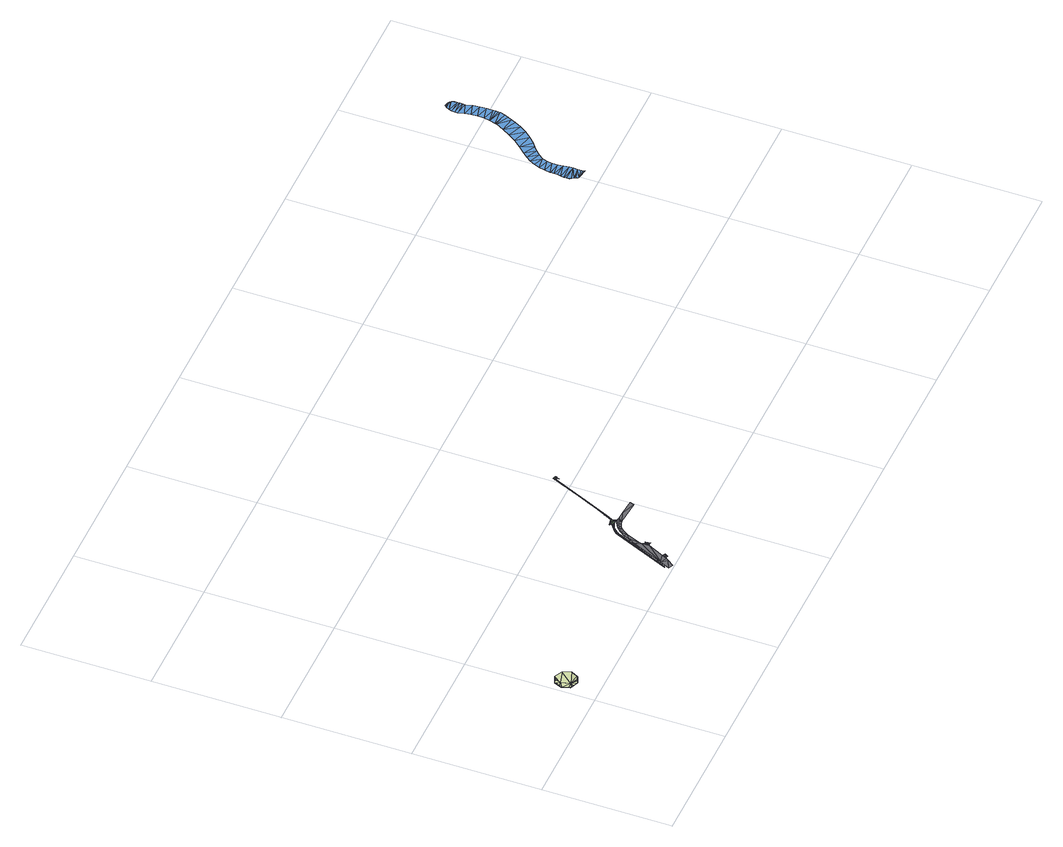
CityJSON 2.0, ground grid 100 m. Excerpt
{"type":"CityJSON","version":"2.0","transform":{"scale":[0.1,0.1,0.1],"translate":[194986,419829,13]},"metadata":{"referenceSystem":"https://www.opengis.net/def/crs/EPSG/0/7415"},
"CityObjects":{
"landuse1":{"type":"LandUse","attributes":{"3df_class":"Terrain","bgt_status":"bestaand","identificatiebagpnd":"0241100000000681","relatievehoogteligging":"0"},"geometry":[{"type":"MultiSurface","lod":"1","boundaries":[[[0,1,2]],[[3,4,5]],[[4,2,6]],[[7,8,9]],[[6,10,11]],[[9,6,12]],[[6,8,13]],[[14,15,16]],[[2,1,17]],[[13,14,5]],[[6,2,18]],[[18,17,1]],[[3,0,4]],[[0,3,19]],[[18,2,17]],[[8,6,9]],[[20,12,7]],[[9,20,7]],[[18,1,21]],[[6,18,21]],[[21,1,10]],[[6,21,10]],[[4,0,2]],[[5,4,6]],[[12,22,11]],[[9,12,20]],[[22,6,11]],[[6,22,12]],[[5,15,19]],[[13,5,6]],[[11,10,7]],[[12,11,7]],[[19,3,5]],[[0,19,15]],[[16,15,5]],[[14,16,5]]]}]},
"road1":{"type":"Road","attributes":{"3df_class":"Road","bgt_status":"bestaand","bgt_functie":"rijbaan lokale weg","relatievehoogteligging":0,"bgt_fysiekvoorkomen":"onverhard","identificatienamespace":"NL.IMGeo","wegdeeloptalud":"false","plus_fysiekvoorkomen":"zand","aantal_punten":0},"geometry":[{"type":"MultiSurface","lod":"1","boundaries":[[[23,24,25]],[[26,27,28]],[[29,27,26]],[[30,31,29]],[[32,33,34]],[[35,36,37]],[[38,39,40]],[[39,41,40]],[[42,39,38]],[[43,42,38]],[[44,41,45]],[[40,41,44]],[[44,45,37]],[[27,29,31]],[[46,47,48]],[[49,47,46]],[[50,49,46]],[[35,47,36]],[[48,47,35]],[[51,32,34]],[[33,35,37]],[[37,34,33]],[[37,36,44]],[[31,30,45]],[[37,45,30]],[[28,27,52]],[[23,52,24]],[[53,24,54]],[[28,52,23]],[[55,54,56]],[[57,56,58]],[[53,25,24]],[[54,55,53]],[[56,57,55]],[[58,59,57]],[[58,60,59]],[[60,61,59]],[[58,62,63]],[[63,60,58]],[[64,62,58]],[[64,65,62]],[[64,66,65]]]}]},
"plantcover1":{"type":"PlantCover","attributes":{"3df_class":"Forest","bgt_fysiekvoorkomen":"grasland overig","bgt_status":"bestaand","identificatienamespace":"NL.IMGeo","begroeidterreindeeloptalud":"false","relatievehoogteligging":0,"aantal_punten":0},"geometry":[{"type":"MultiSurface","lod":"1","boundaries":[[[67,68,69]],[[70,69,71]],[[72,73,71]],[[74,75,73]],[[76,77,78]],[[79,76,78]],[[80,78,81]],[[82,83,84]],[[84,83,85]],[[85,86,87]],[[87,86,88]],[[89,90,91]],[[91,90,92]],[[92,93,94]],[[94,95,96]],[[97,94,96]],[[98,97,96]],[[99,98,96]],[[100,101,99]],[[102,100,103]],[[103,104,102]],[[105,106,107]],[[108,109,110]],[[108,105,109]],[[111,110,112]],[[113,114,115]],[[115,114,111]],[[116,117,118]],[[118,117,113]],[[119,120,116]],[[121,122,123]],[[118,119,116]],[[124,123,125]],[[121,126,122]],[[127,128,129]],[[121,130,126]],[[121,128,130]],[[131,119,124]],[[129,128,121]],[[132,133,134]],[[133,135,136]],[[133,137,135]],[[135,137,138]],[[138,139,140]],[[141,142,143]],[[144,140,139]],[[141,145,146]],[[147,148,141]],[[149,147,141]],[[150,149,143]],[[151,142,152]],[[152,142,153]],[[153,154,155]],[[155,154,156]],[[157,155,156]],[[158,157,156]],[[158,159,157]],[[158,160,159]],[[158,161,160]],[[160,161,162]],[[107,106,104]],[[103,100,99]],[[90,95,93]],[[86,90,88]],[[83,86,85]],[[163,80,81]],[[164,81,82]],[[75,165,77]],[[74,165,75]],[[73,72,74]],[[74,166,167]],[[168,169,170]],[[166,168,171]],[[72,166,74]],[[71,68,72]],[[71,172,70]],[[173,174,69]],[[170,169,175]],[[109,107,176]],[[176,103,99]],[[109,105,107]],[[103,176,104]],[[115,112,109]],[[112,110,109]],[[167,171,175]],[[171,168,175]],[[113,115,118]],[[115,109,176]],[[177,178,179]],[[178,180,179]],[[181,137,132]],[[182,132,183]],[[121,119,118]],[[119,131,120]],[[182,127,184]],[[182,184,132]],[[181,132,118]],[[121,184,129]],[[185,186,177]],[[186,187,178]],[[115,176,118]],[[99,95,118]],[[79,78,80]],[[164,163,81]],[[127,129,184]],[[183,132,188]],[[181,139,137]],[[183,188,182]],[[189,173,190]],[[191,189,192]],[[101,98,99]],[[96,95,99]],[[74,167,175]],[[167,166,171]],[[193,158,194]],[[158,118,194]],[[141,156,154]],[[195,161,193]],[[196,197,70]],[[197,198,70]],[[141,199,181]],[[118,95,194]],[[142,141,154]],[[141,158,156]],[[173,69,190]],[[69,68,71]],[[153,142,154]],[[141,148,145]],[[150,143,151]],[[195,200,161]],[[141,146,201]],[[181,199,144]],[[202,203,204]],[[203,198,197]],[[205,206,207]],[[208,209,207]],[[177,210,185]],[[211,178,187]],[[212,180,213]],[[180,214,179]],[[211,213,178]],[[215,212,213]],[[208,186,209]],[[186,178,177]],[[216,217,215]],[[208,187,186]],[[205,207,209]],[[204,197,196]],[[190,69,198]],[[168,170,175]],[[173,218,174]],[[173,219,218]],[[173,220,219]],[[173,189,220]],[[220,189,221]],[[221,189,222]],[[222,189,191]],[[189,223,192]],[[189,224,223]],[[189,225,224]],[[189,226,225]],[[189,227,226]],[[189,228,227]],[[189,229,228]],[[189,230,229]],[[189,231,230]],[[189,232,231]],[[189,233,232]],[[234,235,189]],[[236,234,189]],[[237,238,236]],[[236,238,239]],[[237,240,238]],[[238,241,242]],[[238,242,243]],[[239,238,244]],[[238,245,241]],[[238,246,247]],[[238,248,249]],[[238,250,248]],[[238,251,250]],[[238,249,246]],[[238,252,251]],[[238,253,252]],[[238,247,245]],[[238,254,255]],[[238,256,257]],[[238,258,256]],[[238,259,258]],[[238,257,254]],[[238,260,261]],[[238,262,260]],[[238,261,259]],[[238,263,264]],[[238,264,265]],[[238,266,263]],[[238,265,262]],[[238,240,267]],[[238,267,268]],[[237,269,240]],[[269,270,271]],[[237,207,270]],[[270,272,273]],[[237,270,269]],[[238,268,266]],[[238,255,253]],[[270,207,206]],[[237,236,190]],[[124,125,131]],[[121,124,119]],[[176,107,104]],[[118,176,99]],[[213,180,178]],[[215,213,211]],[[199,141,201]],[[144,199,201]],[[139,181,144]],[[137,139,138]],[[134,133,136]],[[132,137,133]],[[204,203,197]],[[202,204,196]],[[81,78,165]],[[163,164,82]],[[81,165,83]],[[82,81,83]],[[123,122,125]],[[121,123,124]],[[143,142,151]],[[141,143,149]],[[181,118,158]],[[141,181,158]],[[93,95,94]],[[90,93,92]],[[70,198,69]],[[196,70,172]],[[185,210,209]],[[186,185,209]],[[132,184,121]],[[118,132,121]],[[134,136,188]],[[132,134,188]],[[161,200,162]],[[193,161,158]],[[238,243,274]],[[244,238,274]],[[111,114,110]],[[115,111,112]],[[270,206,272]],[[208,207,237]],[[215,217,212]],[[216,215,211]],[[77,165,78]],[[75,77,76]],[[174,218,67]],[[69,174,67]],[[189,235,233]],[[236,189,190]],[[270,273,275]],[[271,270,275]],[[88,90,89]],[[87,88,89]],[[95,90,276]],[[276,86,277]],[[276,90,86]],[[277,83,278]],[[277,86,83]],[[278,165,279]],[[278,83,165]],[[279,74,280]],[[279,165,74]],[[280,74,175]]]}]},
"waterbody1":{"type":"WaterBody","attributes":{"3df_class":"Water","bgt_status":"bestaand","bgt_type":"waterloop","relatievehoogteligging":0,"aantal_punten":0},"geometry":[{"type":"MultiSurface","lod":"1","boundaries":[[[281,282,283]],[[284,285,286]],[[287,288,289]],[[287,290,288]],[[287,291,290]],[[292,293,291]],[[294,295,296]],[[286,297,294]],[[298,299,300]],[[298,301,299]],[[302,303,301]],[[304,305,303]],[[296,306,305]],[[296,295,306]],[[295,294,297]],[[297,286,285]],[[307,308,309]],[[309,310,311]],[[311,312,313]],[[313,314,315]],[[315,316,317]],[[317,318,319]],[[320,321,322]],[[322,321,323]],[[321,324,323]],[[319,321,320]],[[325,321,319]],[[325,326,321]],[[327,328,307]],[[318,325,319]],[[285,284,327]],[[317,329,318]],[[317,330,329]],[[331,332,329]],[[330,331,329]],[[316,330,317]],[[314,316,315]],[[333,314,313]],[[313,312,333]],[[311,334,312]],[[311,335,334]],[[311,310,335]],[[309,336,310]],[[308,336,309]],[[328,308,307]],[[337,328,327]],[[284,337,327]],[[338,300,339]],[[340,339,293]],[[341,342,343]],[[304,296,305]],[[341,344,289]],[[302,301,298]],[[303,302,304]],[[298,300,338]],[[345,342,346]],[[340,338,339]],[[347,340,293]],[[341,343,344]],[[292,347,293]],[[348,349,346]],[[291,287,292]],[[289,344,287]],[[342,345,343]],[[346,349,345]],[[348,350,349]],[[351,352,353]],[[283,282,353]],[[354,355,282]],[[356,357,355]],[[358,356,355]],[[354,358,355]],[[282,281,354]],[[283,359,281]],[[352,283,353]],[[350,360,351]],[[360,352,351]],[[348,360,350]]]}]}
},
"vertices":[
[8,260,33],[32,196,33],[27,212,35],[17,277,35],[12,257,34],[52,287,34],[72,212,34],[153,191,33],[186,253,33],[155,197,36],[94,169,33],[112,177,35],[132,187,34],[160,315,33],[98,346,33],[35,321,33],[67,332,34],[32,197,35],[37,197,35],[32,312,34],[150,192,36],[52,187,34],[117,182,35],
[1676,488,29],[1708,485,28],[1692,503,29],[1644,445,29],[1663,424,29],[1663,472,29],[1626,404,29],[1597,340,29],[1618,314,29],[1485,4,28],[1519,54,29],[1450,22,28],[1536,76,29],[1554,112,29],[1490,99,28],[1631,241,30],[1629,274,29],[1626,242,30],[1621,277,29],[1637,276,29],[1644,236,30],[1618,237,29],[1614,294,29],[1559,74,30],[1558,106,29],[1545,78,29],[1567,101,30],[1574,99,30],[1450,21,28],[1688,464,29],[1707,516,28],[1725,498,28],[1730,528,28],[1750,507,28],[1746,538,28],[1772,511,28],[1762,547,28],[1783,548,27],[1774,552,28],[1851,540,27],[1799,543,27],[1964,499,28],[1983,531,27],[1969,499,28],
[1756,591,27],[1747,589,27],[1763,577,28],[1763,562,28],[1751,555,28],[1738,587,26],[1741,553,28],[1726,567,28],[1731,551,29],[1721,549,30],[1723,552,31],[1713,552,30],[1713,545,28],[1705,542,28],[1698,542,28],[1689,534,28],[1675,530,28],[1682,527,28],[1676,521,29],[1665,522,29],[1669,514,31],[1663,517,31],[1663,507,30],[1649,504,27],[1656,500,28],[1652,491,27],[1643,487,25],[1648,483,26],[1640,485,22],[1638,477,26],[1644,474,27],[1640,465,28],[1628,457,27],[1632,447,28],[1636,456,28],[1628,439,28],[1623,437,28],[1624,430,28],[1616,412,27],[1620,421,27],[1618,427,26],[1612,402,27],[1603,397,29],[1608,393,28],[1603,387,28],[1603,392,29],[1600,375,27],[1604,384,29],[1598,387,25],[1592,357,30],[1596,366,29],[1593,377,26],[1583,352,28],[1588,348,30],[1568,317,25],[1576,321,27],[1573,322,27],[1578,337,25],[1580,330,27],[1572,312,26],[1560,284,27],[1564,293,27],[1558,287,27],[1568,303,26],[1584,339,29],[1548,272,24],[1543,257,28],[1548,267,26],[1544,249,28],[1548,258,27],[1538,247,25],[1540,240,27],[1533,232,25],[1536,231,27],[1518,202,24],[1493,142,24],[1498,152,26],[1532,222,26],[1519,195,26],[1524,204,27],[1511,178,26],[1515,186,26],[1507,169,27],[1503,160,27],[1499,151,26],[1495,142,24],[1491,133,27],[1488,132,29],[1487,124,28],[1483,122,28],[1483,115,28],[1478,112,26],[1479,106,28],[1475,97,27],[1468,87,26],[1470,88,26],[1697,538,29],[1693,537,30],[1722,565,28],[1729,585,26],[1723,577,26],[1720,583,25],[1711,581,22],[1713,582,25],[1723,582,27],[1762,557,28],[1768,582,25],[1763,587,27],[1722,578,22],[1618,432,26],[2015,1131,25],[2018,1121,25],[2024,1128,25],[2029,1116,25],[1528,227,24],[1556,275,27],[1553,272,25],[1553,282,27],[2008,1131,27],[2013,1121,25],[2015,1120,23],[1552,267,26],[1793,636,24],[1765,574,23],[1787,637,24],[1792,646,25],[1456,59,25],[1451,50,22],[1461,69,25],[1772,559,27],[1768,567,27],[1766,572,23],[1528,217,27],[1465,78,25],[1528,213,26],[1777,566,23],[1772,566,23],[1773,562,28],[2000,1115,25],[2000,1109,24],[2008,1116,24],[2012,1120,23],[2004,1125,26],[2007,1134,26],[2016,1118,23],[2025,1108,25],[2018,1116,25],[2032,1124,25],[2018,1111,24],[2019,1092,23],[2022,1100,24],[1765,592,26],[1769,601,25],[1774,610,25],[1778,619,25],[1783,628,24],[1796,654,24],[1800,663,24],[1805,672,24],[1809,681,24],[1814,690,25],[1818,699,24],[1822,707,24],[1827,716,24],[1831,725,24],[1836,734,24],[1840,743,24],[1849,761,24],[1845,752,24],[1853,769,24],[2011,1118,23],[1958,1001,24],[1857,779,24],[1976,1054,24],[1877,824,24],[1873,815,24],[1869,806,24],[1861,788,24],[1881,834,24],[1889,852,24],[1885,843,24],[1897,870,24],[1893,861,24],[1901,880,24],[1905,889,24],[1909,898,24],[1913,907,24],[1921,925,24],[1917,916,24],[1929,944,24],[1925,935,24],[1933,953,24],[1937,962,24],[1944,981,24],[1940,971,24],[1948,990,24],[1960,1017,25],[1956,1008,25],[1952,999,24],[1964,1026,24],[1972,1045,24],[1968,1036,24],[1980,1063,24],[2003,1106,24],[1984,1072,24],[1996,1100,24],[1992,1091,24],[1865,797,24],[1988,1082,24],[1649,504,22],[1665,522,22],[1675,530,22],[1722,565,22],[1726,567,22],
[5389,3283,1],[5304,3271,1],[5395,3246,1],[5028,2534,1],[5107,2497,1],[5054,2573,1],[5310,2959,1],[5415,2957,1],[5415,2976,1],[5414,2938,1],[5412,2920,1],[5296,2911,1],[5401,2884,1],[5085,2607,1],[5172,2560,1],[5135,2659,1],[5138,2530,1],[5259,2835,1],[5357,2783,1],[5374,2816,1],[5327,2729,1],[5222,2774,1],[5292,2678,1],[5180,2715,1],[5253,2630,1],[5210,2585,1],[5068,2420,1],[4977,2405,1],[5061,2379,1],[4970,2357,1],[5060,2337,1],[4970,2326,1],[5064,2296,1],[4964,2274,1],[5074,2255,1],[4959,2248,1],[5073,2224,1],[4978,2179,1],[5072,2193,1],[5070,2161,1],[5000,2149,1],[5072,2151,1],[5074,2141,1],[5075,2131,1],[4986,2166,1],[4992,2151,1],[5081,2460,1],[4989,2450,1],[4969,2192,1],[4958,2227,3],[4958,2204,3],[4958,2203,1],[4968,2300,1],[4970,2352,1],[4970,2355,1],[4970,2359,1],[5006,2493,1],[5292,2900,1],[5388,2850,1],[5293,2903,1],[5415,3028,1],[5411,3079,1],[5321,3056,1],[5319,3007,1],[5318,3105,1],[5404,3131,1],[5295,2907,1],[5394,3181,1],[5308,3153,1],[5293,3200,1],[5293,3224,1],[5394,3225,1],[5297,3248,1],[5377,3295,1],[5316,3292,1],[5347,3309,1],[5331,3311,1],[5363,3304,1],[5397,3268,1],[5394,3203,1]
]}
